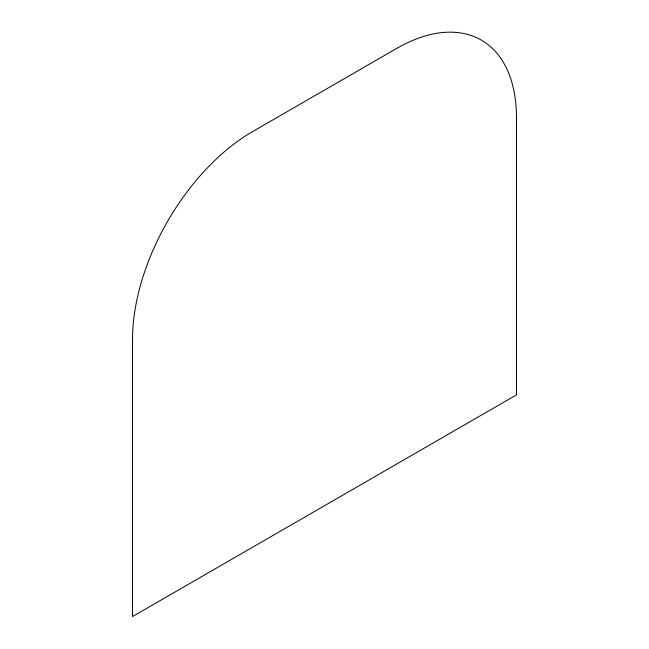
<?xml version="1.0" encoding="UTF-8"?>
<svg xmlns="http://www.w3.org/2000/svg" width="649" height="649" viewBox="0 0 649 649"><rect width="100%" height="100%" fill="white"/><g stroke="black" fill="none" stroke-linecap="round" stroke-linejoin="round"><path stroke-width="0.97" d="M396.49 48.521L252.51 131.65A169.681 97.967 -60 0 0 132.526 339.459L132.526 616.55L516.474 394.884L516.474 117.793A169.681 97.967 -60 0 0 396.49 48.521"/></g></svg>
